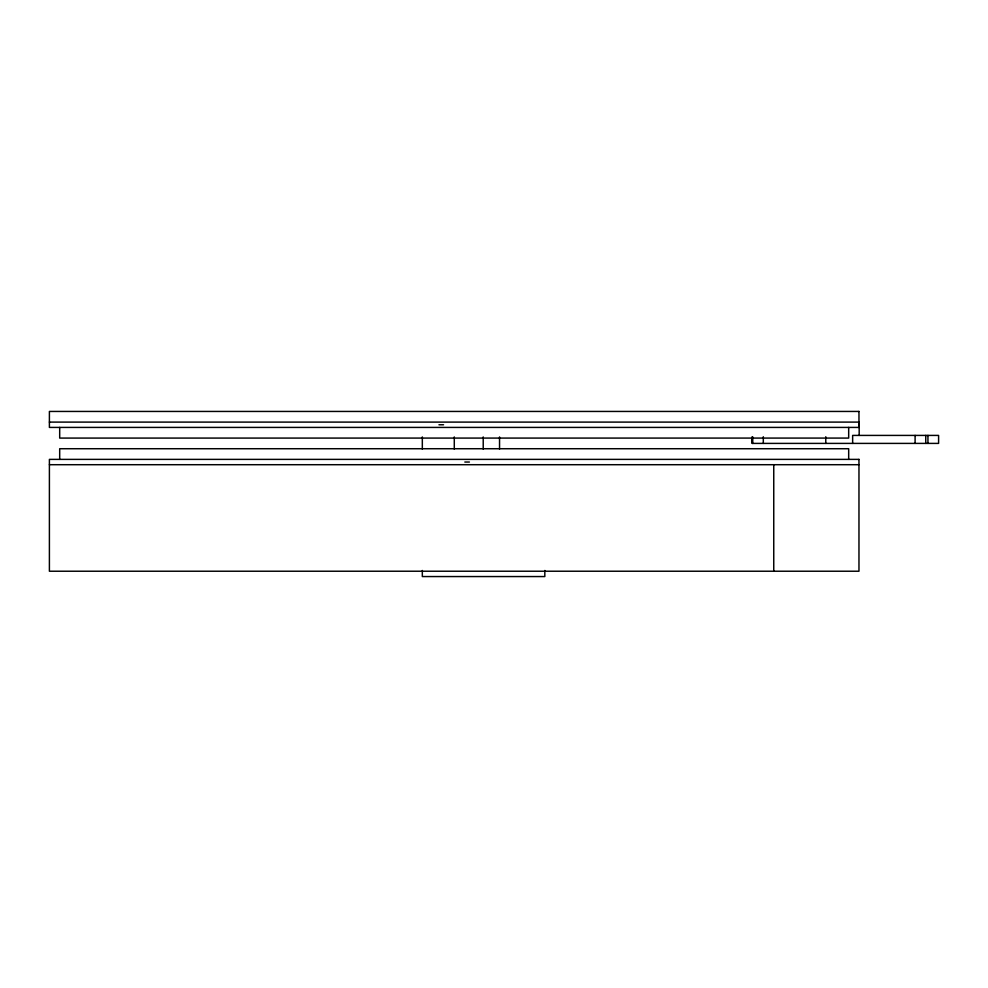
<?xml version="1.0" encoding="UTF-8"?>
<svg xmlns="http://www.w3.org/2000/svg" width="988" height="988" viewBox="0 0 988 988"><rect width="100%" height="100%" fill="white"/><g stroke="black" fill="none" stroke-linecap="round" stroke-linejoin="round"><path stroke-width="1.48" d="M49.4 422.098L859.177 422.098L859.177 435.412M438.956 424.766L443.538 424.766M464.829 462.038L469.411 462.038M49.4 464.706L858.967 464.706M927.942 435.412L927.942 443.402M925.756 435.412L925.756 443.402M915.098 435.412L915.098 443.402M852.644 443.402L852.644 435.412L938.6 435.412L938.6 443.402L752.189 443.402L752.189 436.745M848.68 427.421L848.68 438.079L59.688 438.079L59.688 427.421M848.68 459.383L848.68 448.725L59.688 448.725L59.688 459.383M825.77 436.745L825.77 443.402M773.752 464.706L773.752 571.225M763.304 436.745L763.304 443.402M752.658 436.745L752.658 443.402M752.35 437.314L752.35 443.402M544.82 570.471L544.82 576.56L422.321 576.56L422.321 570.471M499.545 436.931L499.545 449.108M483.218 436.931L483.218 449.108M454.282 436.931L454.282 449.108M422.321 436.931L422.321 449.108M858.967 411.44L49.4 411.44L49.4 427.421L858.967 427.421L858.967 411.44M858.967 459.383L49.4 459.383L49.4 571.225L858.967 571.225L858.967 459.383"/></g></svg>
